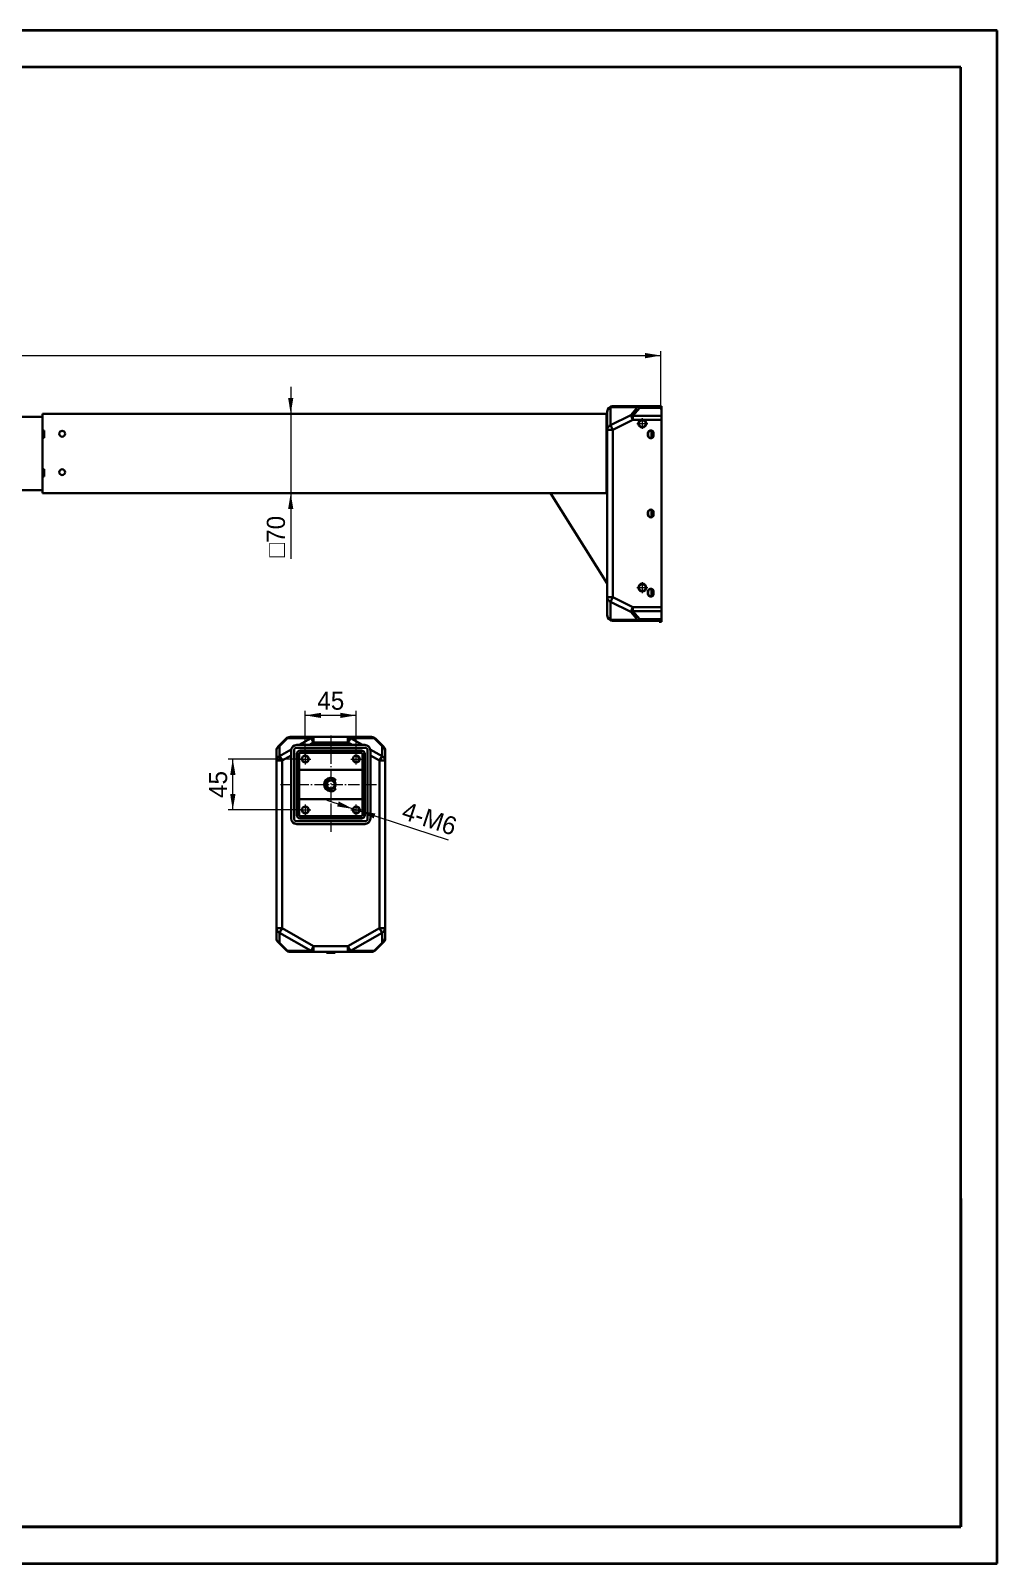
# Model space of a CAD drawing. Header units: millimetres. Extents: x 0 to 1916, y 0 to 1355.
# Drawn here: x 1062 to 1916, y 0 to 1355 of the extents above; entities that cross this region are included whole.
import ezdxf

# ---------------------------------------------------------------- set-up
doc = ezdxf.new("R2010")
doc.units = ezdxf.units.MM
doc.linetypes.add('CENTER2', pattern=[7.5, 5, -1, 0.5, -1])
doc.layers.get('0').update_dxf_attribs({"lineweight": 18})
for name, color, linetype, lineweight in [('CAXA0', 7, 'Continuous', 70), ('CAXA3', 7, 'Continuous', 18), ('輪廓線', 7, 'Continuous', 20)]:
    doc.layers.add(name, color=color, linetype=linetype, lineweight=lineweight)
doc.dimstyles.new('ISO-25', dxfattribs={"dimtxt": 6, "dimasz": 6, "dimexe": 0.5, "dimexo": 0.625, "dimgap": 1.2, "dimtad": 1, "dimdsep": 46, "dimtxsty": 'Standard', "dimcen": 2.5, "dimdle": 12, "dimclrd": 3, "dimclre": 3, "dimclrt": 3, "dimadec": 0, "dimazin": 0, "dimtfac": 1, "dimtmove": 0, "dimatfit": 3, "dimfxl": 0, "dimarcsym": 0})

# ---------------------------------------------------------------- blocks, each defined once
blk = doc.blocks.new('*X7')
at = {"layer": '輪廓線', "linetype": 'Continuous', "lineweight": 15}
for points in [[(1291.9, 1016.1), (1294.2, 1030.1), (1289.6, 1030.1)], [(1291.9, 946.1), (1294.2, 932.1), (1289.6, 932.1)]]:
    blk.add_hatch(color=0, dxfattribs=at).paths.add_polyline_path(points, flags=0)
at = {"layer": '輪廓線', "color": 0, "linetype": 'Continuous', "lineweight": 15}
for p, q in [((1291.9, 1040.1), (1291.9, 888)), ((1278.2, 1016.1), (1295.9, 1016.1)), ((1283.8, 946.1), (1295.9, 946.1))]:
    blk.add_line(p, q, dxfattribs=at)
at = {"layer": '輪廓線', "color": 0, "lineweight": 15, "insert": (1278.9, 907.6), "char_height": 16, "width": 78.489, "attachment_point": 5, "rotation": 90}
blk.add_mtext('{\\Fgdt,gbcbig.shx;o}70', dxfattribs=at)
blk = doc.blocks.new('*X14')
at = {"layer": '輪廓線', "linetype": 'Continuous', "lineweight": 15}
for points in [[(409, 1067.7), (423, 1070), (423, 1065.3)], [(1619, 1067.7), (1605, 1070), (1605, 1065.3)]]:
    blk.add_hatch(color=0, dxfattribs=at).paths.add_polyline_path(points, flags=0)
at = {"layer": '輪廓線', "color": 0, "linetype": 'Continuous', "lineweight": 15}
for p, q in [((409, 1013.1), (409, 1071.7)), ((1619, 1020.1), (1619, 1071.7)), ((409, 1067.7), (1619, 1067.7))]:
    blk.add_line(p, q, dxfattribs=at)
at = {"layer": '輪廓線', "color": 0, "lineweight": 15, "insert": (1014, 1080.6), "char_height": 16, "width": 84.022, "attachment_point": 5}
blk.add_mtext('1210', dxfattribs=at)
blk = doc.blocks.new('*X16')
at = {"layer": '輪廓線', "linetype": 'Continuous', "lineweight": 15}
for points in [[(1240.7, 711), (1238.4, 697), (1243.1, 697)], [(1240.7, 666), (1238.4, 680), (1243.1, 680)]]:
    blk.add_hatch(color=0, dxfattribs=at).paths.add_polyline_path(points, flags=0)
at = {"layer": '輪廓線', "color": 0, "linetype": 'Continuous', "lineweight": 15}
for p, q in [((1302.8, 711), (1236.7, 711)), ((1240.7, 666), (1240.7, 711)), ((1302.8, 666), (1236.7, 666))]:
    blk.add_line(p, q, dxfattribs=at)
at = {"layer": '輪廓線', "color": 0, "lineweight": 15, "insert": (1227.8, 688.5), "char_height": 16, "width": 41.296, "attachment_point": 5, "rotation": 90}
blk.add_mtext('45', dxfattribs=at)
blk = doc.blocks.new('*X17')
at = {"layer": '輪廓線', "linetype": 'Continuous', "lineweight": 15}
for points in [[(1304.8, 749.6), (1318.8, 747.3), (1318.8, 751.9)], [(1349.8, 749.6), (1335.8, 747.3), (1335.8, 751.9)]]:
    blk.add_hatch(color=0, dxfattribs=at).paths.add_polyline_path(points, flags=0)
at = {"layer": '輪廓線', "color": 0, "linetype": 'Continuous', "lineweight": 15}
for p, q in [((1304.8, 713), (1304.8, 753.6)), ((1349.8, 749.6), (1304.8, 749.6)), ((1349.8, 713), (1349.8, 753.6))]:
    blk.add_line(p, q, dxfattribs=at)
at = {"layer": '輪廓線', "color": 0, "lineweight": 15, "insert": (1327.3, 762.5), "char_height": 16, "width": 41.296, "attachment_point": 5}
blk.add_mtext('45', dxfattribs=at)
blk = doc.blocks.new('*X18')
at = {"layer": '輪廓線', "linetype": 'Continuous', "lineweight": 15}
for points in [[(1347, 666.9), (1332.9, 669.1), (1334.4, 673.5)], [(1352.7, 665.1), (1365.2, 658.5), (1366.7, 662.9)]]:
    blk.add_hatch(color=0, dxfattribs=at).paths.add_polyline_path(points, flags=0)
at = {"layer": '輪廓線', "color": 0, "linetype": 'Continuous', "lineweight": 15}
blk.add_line((1431.2, 639.2), (1324.2, 674.4), dxfattribs=at)
at = {"layer": '輪廓線', "color": 0, "lineweight": 15, "insert": (1414.5, 658.3), "char_height": 16, "width": 87.598, "attachment_point": 5, "rotation": 341.7893}
blk.add_mtext('4-M6', dxfattribs=at)

msp = doc.modelspace()

# ---------------------------------------------------------------- linework, layer by layer
at = {"linetype": 'Continuous', "lineweight": 30}
for p, q in [((1571.57, 1018.077), (1571.57, 838.077)), ((1571.57, 1018.077), (1571.57, 838.077)), ((1598.339, 1022.059), (1574.579, 1022.059)), ((1598.339, 1022.059), (1574.579, 1022.059)), ((1574.579, 1022.059), (1574.579, 1006.138)), ((1574.579, 1022.059), (1574.579, 1006.138)), ((1619.57, 1023.077), (1576.57, 1023.077)), ((1619.57, 1023.077), (1576.57, 1023.077)), ((1592.278, 1014.988), (1598.339, 1022.059)), ((1592.278, 1014.988), (1598.339, 1022.059)), ((1594.269, 1014.541), (1600.33, 1021.612)), ((1594.269, 1014.541), (1600.33, 1021.612)), ((1600.33, 1021.612), (1600.33, 1023.077)), ((1600.33, 1021.612), (1600.33, 1023.077)), ((1619.57, 1021.612), (1600.33, 1021.612)), ((1619.57, 1021.612), (1600.33, 1021.612)), ((1619.57, 1023.077), (1619.57, 833.077)), ((1619.57, 1023.077), (1619.57, 832.327)), ((741.92, 1013.577), (1072.47, 1013.577)), ((1072.47, 1016.077), (1571.02, 1016.077)), ((1072.47, 1011.077), (1072.47, 1016.077)), ((1072.47, 1001.327), (1072.47, 1011.077)), ((1571.02, 1016.077), (1571.02, 946.077)), ((1574.579, 1006.138), (1592.278, 1014.988)), ((1574.579, 1006.138), (1592.278, 1014.988)), ((1576.57, 1002.156), (1574.579, 1006.138)), ((1576.57, 1002.156), (1574.579, 1006.138)), ((1576.57, 1002.156), (1594.269, 1011.006)), ((1576.57, 1002.156), (1594.269, 1011.006)), ((1594.269, 1011.006), (1592.278, 1014.988)), ((1594.269, 1011.006), (1592.278, 1014.988)), ((1594.269, 1014.541), (1619.57, 1014.541)), ((1594.269, 1014.541), (1619.57, 1014.541)), ((1594.269, 1011.006), (1594.269, 1014.541)), ((1594.269, 1011.006), (1594.269, 1014.541)), ((1594.269, 1011.006), (1601.868, 1011.006)), ((1594.269, 1011.006), (1601.868, 1011.006)), ((1601.868, 1011.006), (1601.968, 1010.516)), ((1601.868, 1011.006), (1601.968, 1010.516)), ((1603.272, 1011.006), (1603.171, 1010.516)), ((1603.272, 1011.006), (1603.171, 1010.516)), ((1603.272, 1011.006), (1619.57, 1011.006)), ((1603.272, 1011.006), (1619.57, 1011.006)), ((1072.47, 960.452), (1072.47, 1001.702)), ((1072.47, 1001.327), (1074.07, 1001.327)), ((1072.47, 994.827), (1074.07, 994.827)), ((1074.07, 1001.327), (1074.07, 994.827)), ((1571.57, 1002.156), (1576.57, 1002.156)), ((1571.57, 1002.156), (1576.57, 1002.156)), ((1576.57, 853.998), (1576.57, 1002.156)), ((1576.57, 853.998), (1576.57, 1002.156)), ((1607.57, 999.077), (1607.57, 997.077)), ((1607.57, 999.077), (1607.57, 997.077)), ((1607.72, 997.077), (1607.72, 999.077)), ((1610.72, 994.818), (1610.72, 1001.335)), ((1612.42, 997.077), (1612.42, 999.077)), ((1612.57, 997.077), (1612.57, 999.077)), ((1612.57, 997.077), (1612.57, 999.077)), ((1072.47, 967.327), (1074.07, 967.327)), ((1074.07, 967.327), (1074.07, 960.827)), ((741.92, 948.577), (1072.47, 948.577)), ((1072.47, 960.827), (1074.07, 960.827)), ((1072.47, 951.077), (1072.47, 960.827)), ((1072.47, 946.077), (1072.47, 951.077)), ((1072.47, 946.077), (1571.02, 946.077)), ((1571.57, 866.077), (1521.57, 946.077)), ((1607.57, 929.077), (1607.57, 927.077)), ((1607.57, 929.077), (1607.57, 927.077)), ((1607.72, 927.077), (1607.72, 929.077)), ((1610.72, 924.818), (1610.72, 931.335)), ((1612.42, 927.077), (1612.42, 929.077)), ((1612.57, 927.077), (1612.57, 929.077)), ((1612.57, 927.077), (1612.57, 929.077)), ((1571.57, 853.998), (1576.57, 853.998)), ((1571.57, 853.998), (1576.57, 853.998)), ((1576.57, 853.998), (1574.579, 850.015)), ((1576.57, 853.998), (1574.579, 850.015)), ((1576.57, 853.998), (1594.269, 845.148)), ((1576.57, 853.998), (1594.269, 845.148)), ((1607.57, 859.077), (1607.57, 857.077)), ((1607.57, 859.077), (1607.57, 857.077)), ((1607.72, 857.077), (1607.72, 859.077)), ((1610.72, 854.818), (1610.72, 861.335)), ((1612.42, 857.077), (1612.42, 859.077)), ((1612.57, 857.077), (1612.57, 859.077)), ((1612.57, 857.077), (1612.57, 859.077)), ((1574.579, 850.015), (1592.278, 841.166)), ((1574.579, 850.015), (1592.278, 841.166)), ((1574.579, 834.095), (1574.579, 850.015)), ((1574.579, 834.095), (1574.579, 850.015)), ((1594.269, 845.148), (1592.278, 841.166)), ((1594.269, 845.148), (1592.278, 841.166)), ((1592.278, 841.166), (1598.339, 834.095)), ((1592.278, 841.166), (1598.339, 834.095)), ((1594.269, 845.148), (1619.57, 845.148)), ((1594.269, 845.148), (1619.57, 845.148)), ((1594.269, 845.148), (1594.269, 841.612)), ((1594.269, 845.148), (1594.269, 841.612)), ((1594.269, 841.612), (1619.57, 841.612)), ((1594.269, 841.612), (1619.57, 841.612)), ((1594.269, 841.612), (1600.33, 834.541)), ((1594.269, 841.612), (1600.33, 834.541)), ((1598.339, 834.095), (1574.579, 834.095)), ((1598.339, 834.095), (1574.579, 834.095)), ((1619.57, 833.077), (1576.57, 833.077)), ((1619.57, 833.077), (1576.57, 833.077)), ((1619.57, 834.541), (1600.33, 834.541)), ((1619.57, 834.541), (1600.33, 834.541)), ((1600.33, 834.541), (1600.33, 833.077)), ((1600.33, 834.541), (1600.33, 833.077)), ((1617.57, 833.077), (1617.57, 832.327)), ((1617.57, 832.327), (1619.57, 832.327)), ((1279.303, 718.43), (1279.303, 552.572)), ((1279.303, 718.43), (1279.303, 552.572)), ((1287.838, 729.036), (1280.767, 721.965)), ((1287.838, 729.036), (1280.767, 721.965)), ((1289.098, 729.483), (1282.027, 722.412)), ((1289.098, 729.483), (1282.027, 722.412)), ((1282.027, 722.412), (1282.027, 713.562)), ((1282.027, 722.412), (1282.027, 713.562)), ((1282.027, 713.562), (1292.405, 719.493)), ((1282.027, 713.562), (1292.405, 719.493)), ((1309.889, 729.483), (1289.098, 729.483)), ((1309.889, 729.483), (1289.098, 729.483)), ((1291.374, 730.501), (1363.232, 730.501)), ((1291.374, 730.501), (1363.232, 730.501)), ((1292.303, 718.501), (1292.303, 658.501)), ((1294.803, 718.501), (1294.803, 658.501)), ((1357.303, 723.501), (1297.303, 723.501)), ((1357.303, 721.001), (1297.303, 721.001)), ((1299.42, 723.501), (1309.889, 729.483)), ((1299.42, 723.501), (1309.889, 729.483)), ((1354.303, 718.501), (1300.303, 718.501)), ((1308.664, 723.501), (1312.164, 725.501)), ((1308.664, 723.501), (1312.164, 725.501)), ((1312.164, 725.501), (1309.889, 729.483)), ((1312.164, 725.501), (1309.889, 729.483)), ((1312.164, 725.501), (1312.164, 730.501)), ((1312.164, 725.501), (1312.164, 730.501)), ((1312.164, 725.501), (1342.441, 725.501)), ((1312.164, 725.501), (1342.441, 725.501)), ((1342.441, 730.501), (1342.441, 725.501)), ((1342.441, 730.501), (1342.441, 725.501)), ((1342.441, 725.501), (1344.717, 729.483)), ((1342.441, 725.501), (1344.717, 729.483)), ((1342.441, 725.501), (1345.941, 723.501)), ((1342.441, 725.501), (1345.941, 723.501)), ((1365.507, 729.483), (1344.717, 729.483)), ((1365.507, 729.483), (1344.717, 729.483)), ((1344.717, 729.483), (1355.186, 723.501)), ((1344.717, 729.483), (1355.186, 723.501)), ((1359.803, 658.501), (1359.803, 718.501)), ((1362.2, 719.493), (1372.578, 713.562)), ((1362.2, 719.493), (1372.578, 713.562)), ((1362.303, 658.501), (1362.303, 718.501)), ((1372.578, 722.412), (1365.507, 729.483)), ((1372.578, 722.412), (1365.507, 729.483)), ((1373.838, 721.965), (1366.767, 729.036)), ((1373.838, 721.965), (1366.767, 729.036)), ((1372.578, 713.562), (1372.578, 722.412)), ((1372.578, 713.562), (1372.578, 722.412)), ((1375.303, 718.43), (1375.303, 552.572)), ((1375.303, 718.43), (1375.303, 552.572)), ((1279.303, 709.58), (1284.303, 709.58)), ((1279.303, 709.58), (1284.303, 709.58)), ((1284.303, 709.58), (1282.027, 713.562)), ((1284.303, 709.58), (1282.027, 713.562)), ((1284.303, 709.58), (1292.303, 714.152)), ((1284.303, 709.58), (1292.303, 714.152)), ((1284.303, 561.422), (1284.303, 709.58)), ((1284.303, 561.422), (1284.303, 709.58)), ((1297.303, 715.501), (1297.303, 661.501)), ((1299.303, 715.501), (1299.303, 661.501)), ((1354.303, 716.501), (1300.303, 716.501)), ((1355.303, 661.501), (1355.303, 715.501)), ((1357.303, 661.501), (1357.303, 715.501)), ((1362.303, 714.152), (1370.303, 709.58)), ((1362.303, 714.152), (1370.303, 709.58)), ((1370.303, 709.58), (1372.578, 713.562)), ((1370.303, 709.58), (1372.578, 713.562)), ((1370.303, 709.58), (1375.303, 709.58)), ((1370.303, 709.58), (1375.303, 709.58)), ((1370.303, 709.58), (1370.303, 561.422)), ((1370.303, 709.58), (1370.303, 561.422)), ((1299.303, 701.501), (1355.303, 701.501)), ((1323.517, 690.933), (1324.298, 691.103)), ((1324.325, 691.478), (1323.902, 691.448)), ((1323.902, 691.448), (1323.932, 691.024)), ((1324.298, 691.103), (1324.355, 691.901)), ((1324.355, 691.901), (1325.153, 691.844)), ((1324.87, 692.287), (1324.779, 691.871)), ((1325.179, 692.219), (1324.87, 692.287)), ((1325.09, 692.374), (1325.248, 692.1)), ((1325.153, 691.844), (1325.432, 692.594)), ((1325.432, 692.594), (1326.182, 692.315)), ((1326.182, 692.315), (1326.661, 692.955)), ((1326.661, 692.955), (1327.301, 692.476)), ((1327.301, 692.476), (1327.941, 692.955)), ((1327.941, 692.955), (1328.421, 692.315)), ((1328.421, 692.315), (1329.17, 692.595)), ((1329.17, 692.595), (1329.45, 691.846)), ((1329.45, 691.846), (1330.248, 691.903)), ((1330.248, 691.903), (1330.305, 691.106)), ((1330.76, 691.805), (1330.264, 691.673)), ((1330.704, 691.448), (1330.278, 691.478)), ((1330.305, 691.106), (1331.087, 690.936)), ((1330.673, 691.026), (1330.704, 691.448)), ((1322.803, 688.501), (1323.368, 689.067)), ((1323.371, 687.933), (1322.803, 688.501)), ((1322.985, 689.768), (1323.687, 690.152)), ((1323.368, 689.067), (1322.985, 689.768)), ((1322.987, 687.227), (1323.371, 687.933)), ((1323.689, 686.845), (1322.987, 687.227)), ((1323.328, 689.956), (1323.124, 690.031)), ((1323.124, 686.971), (1323.323, 687.044)), ((1323.607, 690.519), (1323.209, 690.37)), ((1323.209, 690.37), (1323.358, 689.972)), ((1323.357, 687.026), (1323.209, 686.632)), ((1323.209, 686.632), (1323.611, 686.482)), ((1323.687, 690.152), (1323.517, 690.933)), ((1323.52, 686.063), (1323.689, 686.845)), ((1324.302, 685.894), (1323.52, 686.063)), ((1323.932, 685.974), (1323.902, 685.554)), ((1323.902, 685.554), (1324.329, 685.524)), ((1324.36, 685.097), (1324.302, 685.894)), ((1325.158, 685.155), (1324.36, 685.097)), ((1324.78, 685.127), (1324.87, 684.715)), ((1324.87, 684.715), (1325.179, 684.783)), ((1325.251, 684.906), (1325.09, 684.628)), ((1325.438, 684.405), (1325.158, 685.155)), ((1326.187, 684.686), (1325.438, 684.405)), ((1326.667, 684.046), (1326.187, 684.686)), ((1327.307, 684.526), (1326.667, 684.046)), ((1327.948, 684.047), (1327.307, 684.526)), ((1328.426, 684.688), (1327.948, 684.047)), ((1329.176, 684.409), (1328.426, 684.688)), ((1329.455, 685.159), (1329.176, 684.409)), ((1330.253, 685.103), (1329.455, 685.159)), ((1330.309, 685.901), (1330.253, 685.103)), ((1330.269, 685.328), (1330.76, 685.196)), ((1330.282, 685.524), (1330.704, 685.554)), ((1331.09, 686.071), (1330.309, 685.901)), ((1330.704, 685.554), (1330.673, 685.98)), ((1331.087, 690.936), (1330.917, 690.154)), ((1330.917, 690.154), (1331.62, 689.771)), ((1331.621, 687.236), (1330.92, 686.853)), ((1330.92, 686.853), (1331.09, 686.071)), ((1331.396, 690.37), (1330.997, 690.519)), ((1331, 686.484), (1331.396, 686.632)), ((1331.62, 689.771), (1331.237, 689.069)), ((1331.237, 689.069), (1331.803, 688.504)), ((1331.803, 688.504), (1331.238, 687.938)), ((1331.238, 687.938), (1331.621, 687.236)), ((1331.396, 686.632), (1331.247, 687.032)), ((1331.248, 689.974), (1331.396, 690.37)), ((1331.757, 689.141), (1331.458, 689.365)), ((1331.461, 687.639), (1331.757, 687.861)), ((1331.757, 687.861), (1331.533, 688.159)), ((1331.536, 688.846), (1331.757, 689.141)), ((1299.303, 675.501), (1355.303, 675.501)), ((1297.303, 656.001), (1357.303, 656.001)), ((1297.303, 653.501), (1357.303, 653.501)), ((1300.303, 660.501), (1354.303, 660.501)), ((1300.303, 658.501), (1354.303, 658.501)), ((1279.303, 561.422), (1284.303, 561.422)), ((1279.303, 561.422), (1284.303, 561.422)), ((1284.303, 561.422), (1282.027, 557.44)), ((1284.303, 561.422), (1282.027, 557.44)), ((1282.027, 557.44), (1309.889, 541.519)), ((1282.027, 557.44), (1309.889, 541.519)), ((1282.027, 548.59), (1282.027, 557.44)), ((1282.027, 548.59), (1282.027, 557.44)), ((1284.303, 561.422), (1312.164, 545.501)), ((1284.303, 561.422), (1312.164, 545.501)), ((1342.441, 545.501), (1370.303, 561.422)), ((1342.441, 545.501), (1370.303, 561.422)), ((1344.717, 541.519), (1372.578, 557.44)), ((1344.717, 541.519), (1372.578, 557.44)), ((1370.303, 561.422), (1372.578, 557.44)), ((1370.303, 561.422), (1372.578, 557.44)), ((1370.303, 561.422), (1375.303, 561.422)), ((1370.303, 561.422), (1375.303, 561.422)), ((1372.578, 557.44), (1372.578, 548.59)), ((1372.578, 557.44), (1372.578, 548.59)), ((1287.838, 541.965), (1280.767, 549.036)), ((1287.838, 541.965), (1280.767, 549.036)), ((1289.098, 541.519), (1282.027, 548.59)), ((1289.098, 541.519), (1282.027, 548.59)), ((1312.164, 545.501), (1309.889, 541.519)), ((1312.164, 545.501), (1309.889, 541.519)), ((1312.164, 545.501), (1312.164, 540.501)), ((1312.164, 545.501), (1312.164, 540.501)), ((1312.164, 545.501), (1342.441, 545.501)), ((1312.164, 545.501), (1342.441, 545.501)), ((1342.441, 545.501), (1344.717, 541.519)), ((1342.441, 545.501), (1344.717, 541.519)), ((1342.441, 540.501), (1342.441, 545.501)), ((1342.441, 540.501), (1342.441, 545.501)), ((1372.578, 548.59), (1365.507, 541.519)), ((1372.578, 548.59), (1365.507, 541.519)), ((1366.767, 541.965), (1373.838, 549.036)), ((1366.767, 541.965), (1373.838, 549.036)), ((1309.889, 541.519), (1289.098, 541.519)), ((1309.889, 541.519), (1289.098, 541.519)), ((1291.374, 540.501), (1363.232, 540.501)), ((1291.374, 540.501), (1363.232, 540.501)), ((1323.553, 540.501), (1323.553, 539.751)), ((1323.553, 539.751), (1331.053, 539.751)), ((1331.053, 540.501), (1331.053, 539.751)), ((1365.507, 541.519), (1344.717, 541.519)), ((1365.507, 541.519), (1344.717, 541.519))]:
    msp.add_line(p, q, dxfattribs=at)
at = {"linetype": 'CENTER2', "lineweight": 15, "ltscale": 2}
for p, q in [((1597.784, 1007.577), (1607.356, 1007.577)), ((1602.57, 1012.377), (1602.57, 1002.777)), ((1602.57, 867.377), (1602.57, 857.777)), ((1597.784, 862.577), (1607.356, 862.577)), ((1327.326, 731.726), (1327.326, 645.276)), ((1300.04, 711.001), (1309.612, 711.001)), ((1304.826, 706.201), (1304.826, 715.801)), ((1345.04, 711.001), (1354.612, 711.001)), ((1349.826, 706.201), (1349.826, 715.801)), ((1282.801, 688.501), (1371.851, 688.501)), ((1300.04, 666.001), (1309.612, 666.001)), ((1304.826, 661.201), (1304.826, 670.801)), ((1345.04, 666.001), (1354.612, 666.001)), ((1349.826, 661.201), (1349.826, 670.801))]:
    msp.add_line(p, q, dxfattribs=at)
at = {"linetype": 'Continuous', "lineweight": 30}
for centre, radius in [((1602.57, 1007.577), 3), ((1602.57, 1007.577), 3), ((1089.97, 998.579), 2.6), ((1089.97, 964.579), 2.6), ((1602.57, 862.577), 3.5), ((1602.57, 862.577), 3.5), ((1602.57, 862.577), 3), ((1602.57, 862.577), 3), ((1304.826, 711.001), 3), ((1349.826, 711.001), 3), ((1327.326, 688.501), 3.523), ((1304.826, 666.001), 3), ((1349.826, 666.001), 3)]:
    msp.add_circle(centre, radius, dxfattribs=at)
for centre, radius, start, end in [((1576.57, 1018.077), 5, 90, 180), ((1576.57, 1018.077), 5, 90, 180), ((1575.339, 1018.076), 3.769, 174.399606, 179.991019), ((1602.57, 1007.577), 3.5, 101.565854, 78.434146), ((1602.57, 1007.577), 3.5, 101.565854, 78.434146), ((1602.572, 1007.91), 3.175, 90.035138, 102.80561), ((1602.575, 1007.896), 3.189, 101.394233, 102.810559), ((1602.574, 1007.902), 3.183, 99.978132, 101.394331), ((1602.571, 1007.92), 3.165, 90.0165, 99.975406), ((1602.568, 1007.91), 3.175, 77.194389, 89.964863), ((1602.57, 1007.935), 3.149, 88.566029, 89.999722), ((1602.568, 1007.91), 3.175, 77.190575, 88.539256), ((1610.07, 999.077), 2.5, 360, 180), ((1610.07, 999.077), 2.5, 360, 180), ((1610.07, 997.077), 2.5, 180, 0), ((1610.07, 997.077), 2.5, 180, 0), ((1610.07, 999.077), 2.35, 360, 180), ((1610.07, 997.077), 2.35, 180, 0), ((1610.07, 929.077), 2.5, 0, 180), ((1610.07, 929.077), 2.5, 0, 180), ((1610.07, 927.077), 2.5, 180, 0), ((1610.07, 927.077), 2.5, 180, 0), ((1610.07, 929.077), 2.35, 0, 180), ((1610.07, 927.077), 2.35, 180, 0), ((1610.07, 859.077), 2.5, 360, 180), ((1610.07, 859.077), 2.5, 360, 180), ((1610.07, 857.077), 2.5, 180, 0), ((1610.07, 857.077), 2.5, 180, 0), ((1610.07, 859.077), 2.35, 360, 180), ((1610.07, 857.077), 2.35, 180, 0), ((1575.339, 838.077), 3.769, 180.008981, 185.600394), ((1576.57, 838.077), 5, 180, 270), ((1576.57, 838.077), 5, 180, 270), ((1284.303, 718.43), 5, 135, 180), ((1284.303, 718.43), 5, 135, 180), ((1283.299, 718.429), 3.996, 173.889959, 179.987869), ((1283.299, 718.429), 3.996, 173.889959, 179.987869), ((1283.735, 718.233), 4.481, 140.15346, 145.59163), ((1283.849, 718.138), 4.629, 134.836168, 140.153717), ((1283.991, 717.989), 4.834, 124.449448, 134.780561), ((1284.131, 717.789), 5.079, 119.498559, 124.483426), ((1284.176, 717.711), 5.169, 114.564587, 119.503349), ((1284.176, 717.711), 5.169, 114.564587, 119.503349), ((1291.374, 725.501), 5, 90, 135), ((1291.374, 725.501), 5, 90, 135), ((1297.303, 718.501), 5, 90, 180), ((1297.303, 718.501), 2.5, 90, 180), ((1300.303, 715.501), 3, 90, 180), ((1354.303, 715.501), 3, 360, 90), ((1357.303, 718.501), 5, 0, 90), ((1357.303, 718.501), 2.5, 0, 90), ((1363.232, 725.501), 5, 45, 90), ((1363.232, 725.501), 5, 45, 90), ((1370.429, 717.711), 5.169, 60.49667, 65.435413), ((1370.429, 717.711), 5.169, 60.49667, 65.435413), ((1370.474, 717.789), 5.079, 55.516608, 60.50146), ((1370.615, 717.989), 4.834, 45.219488, 55.550586), ((1370.303, 718.43), 5, 0, 45), ((1370.303, 718.43), 5, 0, 45), ((1370.757, 718.138), 4.629, 39.846333, 45.163881), ((1370.87, 718.233), 4.481, 34.408418, 39.84659), ((1371.307, 718.429), 3.996, 0.012131, 6.110046), ((1300.303, 715.501), 1, 90, 180), ((1304.826, 711.001), 2.6, 180, 90), ((1349.826, 711.001), 2.6, 180, 90), ((1354.303, 715.501), 1, 360, 90), ((1327.326, 688.501), 6, 51.636706, 308.363294), ((1327.326, 688.501), 5, 126.37937, 153.62063), ((1324.657, 692.124), 0.5, 30, 126.37937), ((1330.553, 692.578), 0.8, 285, 51.636706), ((1323.295, 690.5), 0.5, 153.62063, 250), ((1323.295, 686.502), 0.5, 110, 206.37937), ((1327.326, 688.501), 5, 206.37937, 233.62063), ((1324.657, 684.878), 0.5, 233.62063, 330), ((1330.553, 684.424), 0.8, 308.363294, 75), ((1304.826, 666.001), 2.6, 180, 90), ((1349.826, 666.001), 2.6, 180, 90), ((1297.303, 658.501), 5, 180, 270), ((1297.303, 658.501), 2.5, 180, 270), ((1300.303, 661.501), 3, 180, 270), ((1300.303, 661.501), 1, 180, 270), ((1354.303, 661.501), 3, 270, 360), ((1354.303, 661.501), 1, 270, 360), ((1357.303, 658.501), 5, 270, 0), ((1357.303, 658.501), 2.5, 270, 0), ((1284.303, 552.572), 5, 180, 225), ((1284.303, 552.572), 5, 180, 225), ((1283.299, 552.573), 3.996, 180.012131, 186.110041), ((1283.299, 552.573), 3.996, 180.012131, 186.110041), ((1283.735, 552.769), 4.481, 214.40837, 219.84654), ((1283.849, 552.864), 4.629, 219.846283, 225.163832), ((1283.991, 553.013), 4.834, 225.219439, 235.550552), ((1284.131, 553.213), 5.079, 235.516574, 240.501441), ((1284.176, 553.291), 5.169, 240.496651, 245.435413), ((1284.176, 553.291), 5.169, 240.496651, 245.435413), ((1370.429, 553.291), 5.169, 294.564587, 299.50333), ((1370.429, 553.291), 5.169, 294.564587, 299.50333), ((1370.474, 553.213), 5.079, 299.49854, 304.483392), ((1370.615, 553.013), 4.834, 304.449414, 314.780512), ((1370.303, 552.572), 5, 315, 360), ((1370.303, 552.572), 5, 315, 360), ((1370.757, 552.864), 4.629, 314.836119, 320.153667), ((1370.87, 552.769), 4.481, 320.15341, 325.591582), ((1371.307, 552.573), 3.996, 353.889954, 359.987869), ((1291.374, 545.501), 5, 225, 270), ((1291.374, 545.501), 5, 225, 270), ((1363.232, 545.501), 5, 270, 315), ((1363.232, 545.501), 5, 270, 315)]:
    msp.add_arc(centre, radius, start, end, dxfattribs=at)
for points, knots in [([(1571.57, 1018.077), (1571.57, 1018.916), (1572.207, 1020.693), (1573.733, 1021.74), (1574.579, 1022.059)], [0, 0, 0, 0, 2.54664541, 5.28949333, 5.28949333, 5.28949333, 5.28949333]), ([(1571.588, 1018.444), (1571.626, 1018.833), (1571.829, 1019.616), (1572.698, 1021.023), (1573.791, 1021.762), (1574.579, 1022.059)], [0, 0, 0, 0, 1.1806834, 2.39322101, 4.9337519, 4.9337519, 4.9337519, 4.9337519]), ([(1576.57, 1023.077), (1576.209, 1023.077), (1575.438, 1022.873), (1574.842, 1022.363), (1574.579, 1022.059)], [0, 0, 0, 0, 1.08858532, 2.30258778, 2.30258778, 2.30258778, 2.30258778]), ([(1576.57, 1023.077), (1576.209, 1023.077), (1575.438, 1022.873), (1574.842, 1022.363), (1574.579, 1022.059)], [0, 0, 0, 0, 1.08858532, 2.30258778, 2.30258778, 2.30258778, 2.30258778]), ([(1600.33, 1023.077), (1599.97, 1023.077), (1599.199, 1022.873), (1598.603, 1022.363), (1598.339, 1022.059)], [0, 0, 0, 0, 1.08858466, 2.30258808, 2.30258808, 2.30258808, 2.30258808]), ([(1600.33, 1021.612), (1600.161, 1021.685), (1599.524, 1021.927), (1598.838, 1022.062), (1598.339, 1022.059)], [0, 0, 0, 0, 0.55354782, 2.05305363, 2.05305363, 2.05305363, 2.05305363]), ([(1600.33, 1021.612), (1600.161, 1021.685), (1599.524, 1021.927), (1598.838, 1022.062), (1598.339, 1022.059)], [0, 0, 0, 0, 0.55354782, 2.05305363, 2.05305363, 2.05305363, 2.05305363]), ([(1600.33, 1023.077), (1600.211, 1023.077), (1599.721, 1023.037), (1599.253, 1022.829), (1598.949, 1022.615)], [0, 0, 0, 0, 0.3584106, 1.4770088, 1.4770088, 1.4770088, 1.4770088]), ([(1571.57, 1002.156), (1571.57, 1002.576), (1571.717, 1003.433), (1572.563, 1004.998), (1573.733, 1005.819), (1574.579, 1006.138)], [0, 0, 0, 0, 1.26845782, 2.56865949, 5.29873375, 5.29873375, 5.29873375, 5.29873375]), ([(1571.57, 1002.156), (1571.57, 1002.995), (1572.207, 1004.772), (1573.733, 1005.819), (1574.579, 1006.138)], [0, 0, 0, 0, 2.54664625, 5.2894931, 5.2894931, 5.2894931, 5.2894931]), ([(1594.269, 1014.541), (1594.1, 1014.614), (1593.463, 1014.856), (1592.777, 1014.991), (1592.278, 1014.988)], [0, 0, 0, 0, 0.55354807, 2.05305363, 2.05305363, 2.05305363, 2.05305363]), ([(1594.269, 1014.541), (1594.1, 1014.614), (1593.463, 1014.856), (1592.777, 1014.991), (1592.278, 1014.988)], [0, 0, 0, 0, 0.55354807, 2.05305363, 2.05305363, 2.05305363, 2.05305363]), ([(1571.57, 853.998), (1571.57, 853.578), (1571.717, 852.72), (1572.563, 851.156), (1573.733, 850.334), (1574.579, 850.015)], [0, 0, 0, 0, 1.26845782, 2.56865949, 5.29873375, 5.29873375, 5.29873375, 5.29873375]), ([(1571.57, 853.998), (1571.57, 853.158), (1572.207, 851.381), (1573.733, 850.334), (1574.579, 850.015)], [0, 0, 0, 0, 2.54664625, 5.2894931, 5.2894931, 5.2894931, 5.2894931]), ([(1594.269, 841.612), (1594.1, 841.54), (1593.463, 841.297), (1592.777, 841.162), (1592.278, 841.166)], [0, 0, 0, 0, 0.55354807, 2.05305363, 2.05305363, 2.05305363, 2.05305363]), ([(1594.269, 841.612), (1594.1, 841.54), (1593.463, 841.297), (1592.777, 841.162), (1592.278, 841.166)], [0, 0, 0, 0, 0.55354807, 2.05305363, 2.05305363, 2.05305363, 2.05305363]), ([(1571.57, 838.077), (1571.57, 837.237), (1572.207, 835.46), (1573.733, 834.413), (1574.579, 834.095)], [0, 0, 0, 0, 2.54664541, 5.28949333, 5.28949333, 5.28949333, 5.28949333]), ([(1571.588, 837.71), (1571.626, 837.32), (1571.829, 836.537), (1572.698, 835.13), (1573.791, 834.392), (1574.579, 834.095)], [0, 0, 0, 0, 1.1806834, 2.39322101, 4.9337519, 4.9337519, 4.9337519, 4.9337519]), ([(1576.57, 833.077), (1576.209, 833.077), (1575.438, 833.281), (1574.842, 833.791), (1574.579, 834.095)], [0, 0, 0, 0, 1.08858531, 2.30258778, 2.30258778, 2.30258778, 2.30258778]), ([(1576.57, 833.077), (1576.209, 833.077), (1575.438, 833.281), (1574.842, 833.791), (1574.579, 834.095)], [0, 0, 0, 0, 1.08858532, 2.30258778, 2.30258778, 2.30258778, 2.30258778]), ([(1600.33, 834.541), (1600.161, 834.469), (1599.524, 834.226), (1598.838, 834.091), (1598.339, 834.095)], [0, 0, 0, 0, 0.55354782, 2.05305363, 2.05305363, 2.05305363, 2.05305363]), ([(1600.33, 834.541), (1600.161, 834.469), (1599.524, 834.226), (1598.838, 834.091), (1598.339, 834.095)], [0, 0, 0, 0, 0.55354782, 2.05305363, 2.05305363, 2.05305363, 2.05305363]), ([(1600.33, 833.077), (1599.97, 833.077), (1599.199, 833.281), (1598.603, 833.791), (1598.339, 834.095)], [0, 0, 0, 0, 1.08858466, 2.30258808, 2.30258808, 2.30258808, 2.30258808]), ([(1600.33, 833.077), (1599.97, 833.077), (1599.199, 833.281), (1598.603, 833.791), (1598.339, 834.095)], [0, 0, 0, 0, 1.08858466, 2.30258808, 2.30258808, 2.30258808, 2.30258808]), ([(1279.325, 718.854), (1279.369, 719.26), (1279.584, 720.072), (1280.028, 720.784), (1280.295, 721.104)], [0, 0, 0, 0, 1.22863389, 2.48324324, 2.48324324, 2.48324324, 2.48324324]), ([(1279.325, 718.854), (1279.38, 719.361), (1279.587, 720.035), (1279.94, 720.622), (1280.038, 720.765)], [0, 0, 0, 0, 1.53473367, 2.05775661, 2.05775661, 2.05775661, 2.05775661]), ([(1280.767, 721.965), (1280.918, 722.116), (1281.324, 722.358), (1281.785, 722.414), (1282.027, 722.412)], [0, 0, 0, 0, 0.64153351, 1.37085293, 1.37085293, 1.37085293, 1.37085293]), ([(1280.767, 721.965), (1280.841, 722.04), (1281.2, 722.323), (1281.679, 722.415), (1282.027, 722.412)], [0, 0, 0, 0, 0.31759357, 1.36912474, 1.36912474, 1.36912474, 1.36912474]), ([(1287.838, 729.036), (1287.989, 729.187), (1288.395, 729.429), (1288.856, 729.485), (1289.098, 729.483)], [0, 0, 0, 0, 0.64153297, 1.37085294, 1.37085294, 1.37085294, 1.37085294]), ([(1287.838, 729.036), (1287.913, 729.111), (1288.271, 729.394), (1288.75, 729.486), (1289.098, 729.483)], [0, 0, 0, 0, 0.31759341, 1.36912475, 1.36912475, 1.36912475, 1.36912475]), ([(1291.374, 730.501), (1290.964, 730.501), (1290.108, 730.308), (1289.407, 729.794), (1289.098, 729.483)], [0, 0, 0, 0, 1.23454701, 2.55547164, 2.55547164, 2.55547164, 2.55547164]), ([(1291.374, 730.501), (1290.964, 730.501), (1290.108, 730.308), (1289.407, 729.794), (1289.098, 729.483)], [0, 0, 0, 0, 1.23454701, 2.55547164, 2.55547164, 2.55547164, 2.55547164]), ([(1312.164, 730.501), (1311.755, 730.501), (1310.899, 730.308), (1310.197, 729.794), (1309.889, 729.483)], [0, 0, 0, 0, 1.2345477, 2.55547135, 2.55547135, 2.55547135, 2.55547135]), ([(1312.164, 730.501), (1311.755, 730.501), (1310.899, 730.308), (1310.197, 729.794), (1309.889, 729.483)], [0, 0, 0, 0, 1.2345477, 2.55547135, 2.55547135, 2.55547135, 2.55547135]), ([(1342.441, 730.501), (1342.851, 730.501), (1343.707, 730.308), (1344.408, 729.794), (1344.717, 729.483)], [0, 0, 0, 0, 1.2345477, 2.55547135, 2.55547135, 2.55547135, 2.55547135]), ([(1342.441, 730.501), (1342.851, 730.501), (1343.707, 730.308), (1344.408, 729.794), (1344.717, 729.483)], [0, 0, 0, 0, 1.2345477, 2.55547135, 2.55547135, 2.55547135, 2.55547135]), ([(1363.232, 730.501), (1363.641, 730.501), (1364.497, 730.308), (1365.199, 729.794), (1365.507, 729.483)], [0, 0, 0, 0, 1.23454701, 2.55547164, 2.55547164, 2.55547164, 2.55547164]), ([(1363.232, 730.501), (1363.641, 730.501), (1364.497, 730.308), (1365.199, 729.794), (1365.507, 729.483)], [0, 0, 0, 0, 1.23454701, 2.55547164, 2.55547164, 2.55547164, 2.55547164]), ([(1366.767, 729.036), (1366.617, 729.187), (1366.211, 729.429), (1365.749, 729.485), (1365.507, 729.483)], [0, 0, 0, 0, 0.64153297, 1.37085294, 1.37085294, 1.37085294, 1.37085294]), ([(1366.767, 729.036), (1366.693, 729.111), (1366.334, 729.394), (1365.855, 729.486), (1365.507, 729.483)], [0, 0, 0, 0, 0.31759341, 1.36912475, 1.36912475, 1.36912475, 1.36912475]), ([(1373.838, 721.965), (1373.688, 722.116), (1373.282, 722.358), (1372.82, 722.414), (1372.578, 722.412)], [0, 0, 0, 0, 0.64153351, 1.37085293, 1.37085293, 1.37085293, 1.37085293]), ([(1373.838, 721.965), (1373.764, 722.04), (1373.405, 722.323), (1372.926, 722.415), (1372.578, 722.412)], [0, 0, 0, 0, 0.31759357, 1.36912474, 1.36912474, 1.36912474, 1.36912474]), ([(1375.28, 718.854), (1375.237, 719.26), (1375.022, 720.072), (1374.578, 720.784), (1374.31, 721.104)], [0, 0, 0, 0, 1.22863566, 2.48324689, 2.48324689, 2.48324689, 2.48324689]), ([(1375.303, 718.43), (1375.303, 719.043), (1375.103, 719.881), (1374.686, 720.592), (1374.567, 720.765)], [0, 0, 0, 0, 1.84825902, 2.48103789, 2.48103789, 2.48103789, 2.48103789]), ([(1279.303, 709.58), (1279.303, 709.989), (1279.433, 710.82), (1280.184, 712.351), (1281.244, 713.204), (1282.027, 713.562)], [0, 0, 0, 0, 1.23421554, 2.48999584, 5.08850823, 5.08850823, 5.08850823, 5.08850823]), ([(1279.303, 709.58), (1279.303, 710.396), (1279.854, 712.105), (1281.244, 713.204), (1282.027, 713.562)], [0, 0, 0, 0, 2.47189144, 5.08101713, 5.08101713, 5.08101713, 5.08101713]), ([(1375.303, 709.58), (1375.303, 709.989), (1375.173, 710.82), (1374.421, 712.351), (1373.361, 713.204), (1372.578, 713.562)], [0, 0, 0, 0, 1.23421561, 2.48999596, 5.08850823, 5.08850823, 5.08850823, 5.08850823]), ([(1375.303, 709.58), (1375.303, 710.396), (1374.751, 712.105), (1373.361, 713.204), (1372.578, 713.562)], [0, 0, 0, 0, 2.47189155, 5.08101713, 5.08101713, 5.08101713, 5.08101713]), ([(1279.303, 561.422), (1279.303, 561.013), (1279.433, 560.182), (1280.184, 558.651), (1281.244, 557.798), (1282.027, 557.44)], [0, 0, 0, 0, 1.23421554, 2.48999584, 5.08850823, 5.08850823, 5.08850823, 5.08850823]), ([(1279.303, 561.422), (1279.303, 560.606), (1279.854, 558.897), (1281.244, 557.798), (1282.027, 557.44)], [0, 0, 0, 0, 2.47189144, 5.08101713, 5.08101713, 5.08101713, 5.08101713]), ([(1375.303, 561.422), (1375.303, 561.013), (1375.173, 560.182), (1374.421, 558.651), (1373.361, 557.798), (1372.578, 557.44)], [0, 0, 0, 0, 1.23421561, 2.48999596, 5.08850823, 5.08850823, 5.08850823, 5.08850823]), ([(1375.303, 561.422), (1375.303, 560.606), (1374.751, 558.897), (1373.361, 557.798), (1372.578, 557.44)], [0, 0, 0, 0, 2.47189155, 5.08101713, 5.08101713, 5.08101713, 5.08101713]), ([(1279.325, 552.148), (1279.369, 551.741), (1279.584, 550.93), (1280.028, 550.218), (1280.295, 549.898)], [0, 0, 0, 0, 1.22863389, 2.48324324, 2.48324324, 2.48324324, 2.48324324]), ([(1279.325, 552.148), (1279.38, 551.641), (1279.587, 550.966), (1279.94, 550.38), (1280.038, 550.237)], [0, 0, 0, 0, 1.53473367, 2.05775661, 2.05775661, 2.05775661, 2.05775661]), ([(1280.767, 549.036), (1280.918, 548.886), (1281.324, 548.644), (1281.785, 548.588), (1282.027, 548.59)], [0, 0, 0, 0, 0.64153351, 1.37085293, 1.37085293, 1.37085293, 1.37085293]), ([(1280.767, 549.036), (1280.841, 548.962), (1281.2, 548.679), (1281.679, 548.587), (1282.027, 548.59)], [0, 0, 0, 0, 0.31759357, 1.36912474, 1.36912474, 1.36912474, 1.36912474]), ([(1373.838, 549.036), (1373.688, 548.886), (1373.282, 548.644), (1372.82, 548.588), (1372.578, 548.59)], [0, 0, 0, 0, 0.64153351, 1.37085293, 1.37085293, 1.37085293, 1.37085293]), ([(1373.838, 549.036), (1373.764, 548.962), (1373.405, 548.679), (1372.926, 548.587), (1372.578, 548.59)], [0, 0, 0, 0, 0.31759357, 1.36912474, 1.36912474, 1.36912474, 1.36912474]), ([(1375.28, 552.148), (1375.237, 551.741), (1375.022, 550.93), (1374.578, 550.218), (1374.31, 549.898)], [0, 0, 0, 0, 1.22863566, 2.48324689, 2.48324689, 2.48324689, 2.48324689]), ([(1375.303, 552.572), (1375.303, 551.959), (1375.103, 551.121), (1374.686, 550.41), (1374.567, 550.237)], [0, 0, 0, 0, 1.84825902, 2.48103789, 2.48103789, 2.48103789, 2.48103789]), ([(1287.838, 541.965), (1287.989, 541.815), (1288.395, 541.573), (1288.856, 541.517), (1289.098, 541.519)], [0, 0, 0, 0, 0.64153297, 1.37085294, 1.37085294, 1.37085294, 1.37085294]), ([(1287.838, 541.965), (1287.913, 541.891), (1288.271, 541.608), (1288.75, 541.516), (1289.098, 541.519)], [0, 0, 0, 0, 0.31759341, 1.36912475, 1.36912475, 1.36912475, 1.36912475]), ([(1291.374, 540.501), (1290.964, 540.501), (1290.108, 540.694), (1289.407, 541.208), (1289.098, 541.519)], [0, 0, 0, 0, 1.23454701, 2.55547164, 2.55547164, 2.55547164, 2.55547164]), ([(1291.374, 540.501), (1290.964, 540.501), (1290.108, 540.694), (1289.407, 541.208), (1289.098, 541.519)], [0, 0, 0, 0, 1.23454701, 2.55547164, 2.55547164, 2.55547164, 2.55547164]), ([(1312.164, 540.501), (1311.755, 540.501), (1310.899, 540.694), (1310.197, 541.208), (1309.889, 541.519)], [0, 0, 0, 0, 1.2345477, 2.55547135, 2.55547135, 2.55547135, 2.55547135]), ([(1312.164, 540.501), (1311.755, 540.501), (1310.899, 540.694), (1310.197, 541.208), (1309.889, 541.519)], [0, 0, 0, 0, 1.2345477, 2.55547135, 2.55547135, 2.55547135, 2.55547135]), ([(1342.441, 540.501), (1342.851, 540.501), (1343.707, 540.694), (1344.408, 541.208), (1344.717, 541.519)], [0, 0, 0, 0, 1.2345477, 2.55547135, 2.55547135, 2.55547135, 2.55547135]), ([(1342.441, 540.501), (1342.851, 540.501), (1343.707, 540.694), (1344.408, 541.208), (1344.717, 541.519)], [0, 0, 0, 0, 1.2345477, 2.55547135, 2.55547135, 2.55547135, 2.55547135]), ([(1363.232, 540.501), (1363.641, 540.501), (1364.497, 540.694), (1365.199, 541.208), (1365.507, 541.519)], [0, 0, 0, 0, 1.23454701, 2.55547164, 2.55547164, 2.55547164, 2.55547164]), ([(1363.232, 540.501), (1363.641, 540.501), (1364.497, 540.694), (1365.199, 541.208), (1365.507, 541.519)], [0, 0, 0, 0, 1.23454701, 2.55547164, 2.55547164, 2.55547164, 2.55547164]), ([(1366.767, 541.965), (1366.617, 541.815), (1366.211, 541.573), (1365.749, 541.517), (1365.507, 541.519)], [0, 0, 0, 0, 0.64153297, 1.37085294, 1.37085294, 1.37085294, 1.37085294]), ([(1366.767, 541.965), (1366.693, 541.891), (1366.334, 541.608), (1365.855, 541.516), (1365.507, 541.519)], [0, 0, 0, 0, 0.31759341, 1.36912475, 1.36912475, 1.36912475, 1.36912475])]:
    msp.add_open_spline(points, degree=3, knots=knots, dxfattribs=at)
for points in [[(1598.949, 1022.615), (1598.724, 1022.457), (1598.52, 1022.267), (1598.339, 1022.059)], [(1280.295, 721.104), (1280.665, 721.548), (1281.127, 721.925), (1281.63, 722.21)], [(1374.31, 721.104), (1373.94, 721.548), (1373.478, 721.925), (1372.975, 722.21)], [(1280.295, 549.898), (1280.665, 549.454), (1281.127, 549.077), (1281.63, 548.792)], [(1374.31, 549.898), (1373.94, 549.454), (1373.478, 549.077), (1372.975, 548.792)]]:
    msp.add_open_spline(points, degree=3, dxfattribs=at)
at = {"layer": 'CAXA0', "linetype": 'Continuous', "lineweight": 35}
for p, q in [((1883.975, 1322.654), (32.26, 1322.654)), ((1883.975, 32.26), (1883.975, 1322.654)), ((1883.975, 322.599), (1883.975, 32.26)), ((32.26, 32.26), (1883.975, 32.26)), ((1883.975, 32.26), (722.621, 32.26))]:
    msp.add_line(p, q, dxfattribs=at)
at = {"layer": 'CAXA3', "linetype": 'Continuous', "lineweight": 35}
for p, q in [((1916.235, 1354.914), (0, 1354.914)), ((1916.235, 0), (1916.235, 1354.914)), ((0, 0), (1916.235, 0))]:
    msp.add_line(p, q, dxfattribs=at)

# ---------------------------------------------------------------- dimensions: what is measured, and where the dimension line sits
at = {"layer": '輪廓線', "lineweight": 15}
for base, p1, p2, picture, middle in [((1619.02, 1067.679), (409.02, 1011.077), (1619.02, 1018.077), '*X14', (1014.02, 1080.634)), ((1304.826, 749.604), (1349.826, 711.001), (1304.826, 711.001), '*X17', (1327.326, 762.515))]:
    dim = msp.add_linear_dim(base=base, p1=p1, p2=p2, dimstyle='ISO-25', override={"dimtxt": 16, "dimasz": 14, "dimexe": 4, "dimexo": 2, "dimgap": 5, "dimsah": 1, "dimdle": 24, "dimclrd": 0, "dimclre": 0, "dimclrt": 0, "dimtolj": 1, "dimtzin": 8}, dxfattribs=at)
    dim.commit()
    dim.dimension.update_dxf_attribs({"geometry": picture, "text_midpoint": middle, "dimtype": 160})
dim = msp.add_linear_dim(base=(1291.889, 946.077), p1=(1276.196, 1016.077), p2=(1281.752, 946.077), angle=270, text='{\\Fgdt,gbcbig.shx;o}<>', dimstyle='ISO-25', override={"dimtxt": 16, "dimasz": 14, "dimexe": 4, "dimexo": 2, "dimgap": 5, "dimsah": 1, "dimdle": 24, "dimclrd": 0, "dimclre": 0, "dimclrt": 0, "dimtolj": 1}, dxfattribs=at)
dim.commit()
dim.dimension.update_dxf_attribs({"geometry": '*X7', "text_midpoint": (1278.889, 907.648), "dimtype": 160})
dim = msp.add_linear_dim(base=(1240.717, 711.001), p1=(1304.826, 666.001), p2=(1304.826, 711.001), angle=90, dimstyle='ISO-25', override={"dimtxt": 16, "dimasz": 14, "dimexe": 4, "dimexo": 2, "dimgap": 5, "dimsah": 1, "dimdle": 24, "dimclrd": 0, "dimclre": 0, "dimclrt": 0, "dimtolj": 1, "dimtzin": 8}, dxfattribs=at)
dim.commit()
dim.dimension.update_dxf_attribs({"geometry": '*X16', "text_midpoint": (1227.806, 688.501), "dimtype": 160})
dim = msp.add_diameter_dim_2p(p1=(1346.976, 666.938), p2=(1352.676, 665.063), text='4-M6', dimstyle='ISO-25', override={"dimtxt": 16, "dimasz": 14, "dimexe": 4, "dimexo": 2, "dimgap": 5, "dimpost": '%%C<>', "dimsah": 1, "dimdle": 24, "dimclrd": 0, "dimclre": 0, "dimclrt": 0, "dimtolj": 1}, dxfattribs=at)
dim.commit()
dim.dimension.update_dxf_attribs({"geometry": '*X18', "text_midpoint": (1410.443, 646.059), "dimtype": 163})

doc.saveas('drawing.dxf')
